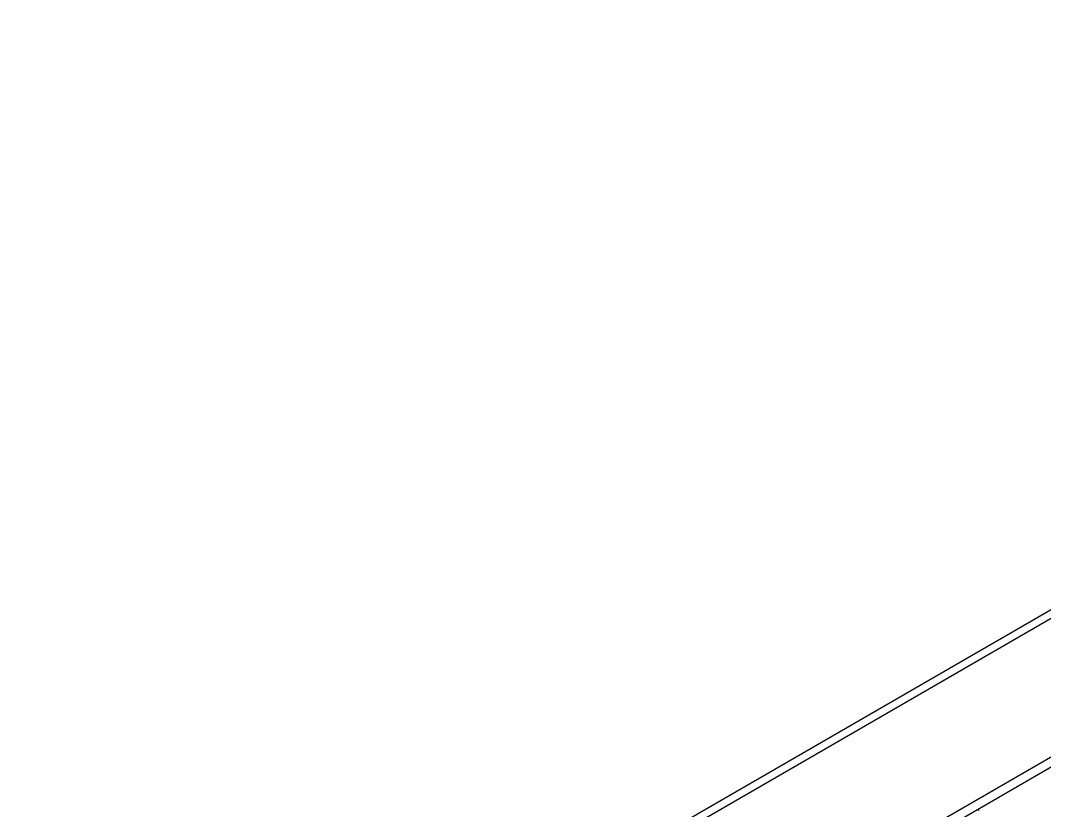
# Model space of a CAD drawing. Header units: metres. Extents: x 0 to 21025, y 0 to 14850.
# Drawn here: x 12145.5 to 12540.7, y 5061 to 5365.8 of the extents above; entities that cross this region are included whole.
import ezdxf

# ---------------------------------------------------------------- set-up
doc = ezdxf.new("R2010")
doc.units = ezdxf.units.M
doc.header["$LTSCALE"] = 25
doc.layers.add('SL4', color=4, linetype='Continuous')

msp = doc.modelspace()

# ---------------------------------------------------------------- linework, layer by layer
at = {"layer": 'SL4'}
for p, q in [((12937.03, 5365.764), (12000.132, 4824.903)), ((12004.894, 4824.432), (12941.793, 5365.292)), ((12051.192, 4797.705), (12988.09, 5338.565)), ((12051.192, 4793.816), (12988.09, 5334.676))]:
    msp.add_line(p, q, dxfattribs=at)
msp.add_arc((12506.244, 5050.795), 13.762, 48.03771, 51.08299, dxfattribs=at)

doc.saveas('drawing.dxf')
